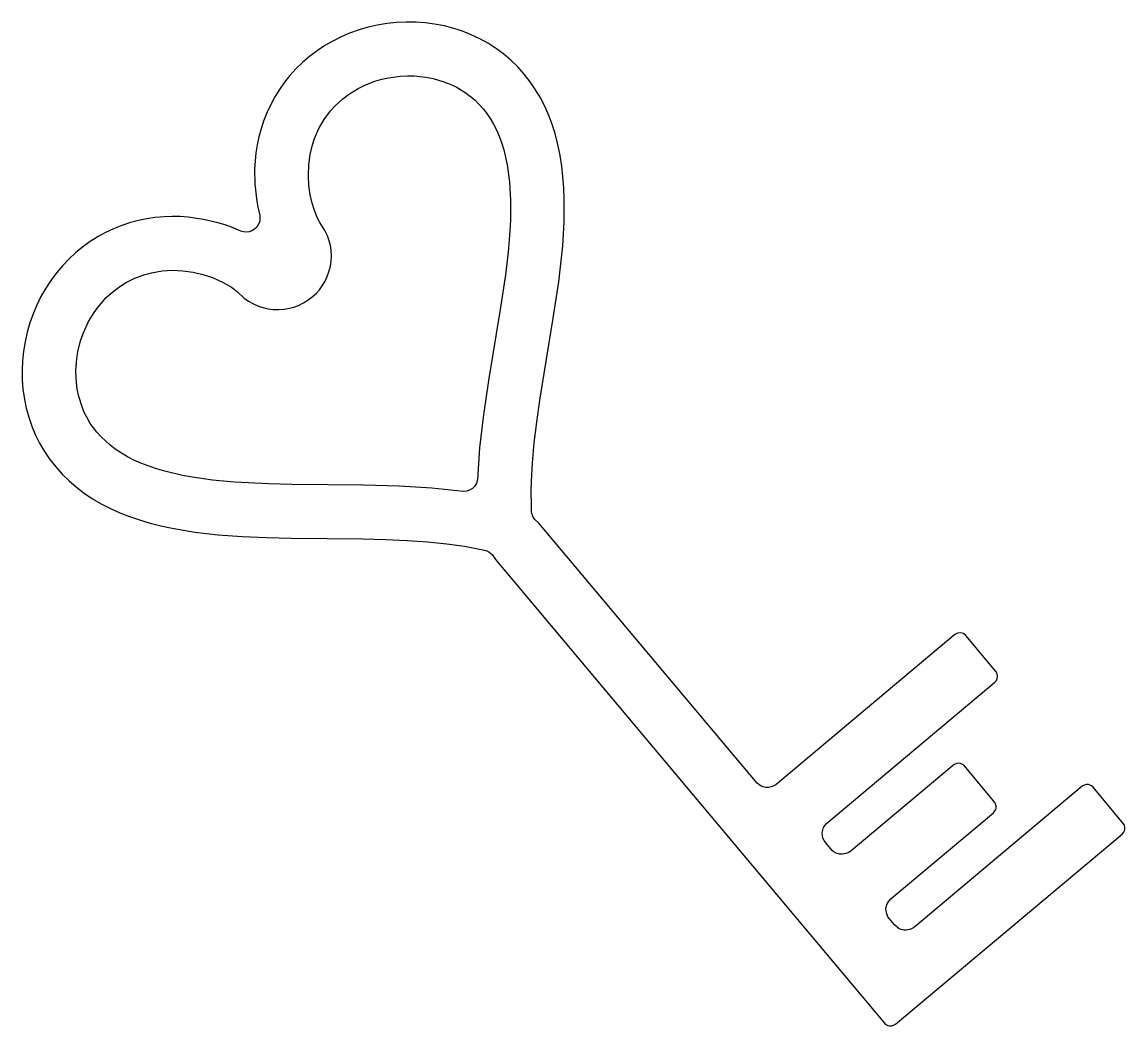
# Model space of a CAD drawing. Header units: inches. Extents: x 0.03 to 5.97, y 0.29 to 5.71.
import ezdxf

# ---------------------------------------------------------------- set-up
doc = ezdxf.new("R2010")
doc.units = ezdxf.units.IN
doc.header["$MEASUREMENT"] = 0

msp = doc.modelspace()

# ---------------------------------------------------------------- linework, layer by layer
for points in [[(2.5335, 2.855), (2.5441, 2.8497), (2.5623, 2.8348), (2.5792, 2.809), (4.6776, 0.308), (4.6869, 0.2997), (4.6942, 0.2961), (4.7021, 0.2937), (4.7144, 0.2931), (4.726, 0.2964), (4.7366, 0.3027), (5.9589, 1.3282), (5.9669, 1.3375), (5.9708, 1.3448), (5.9732, 1.3527), (5.9735, 1.365), (5.9705, 1.3766), (5.9665, 1.3839), (5.8019, 1.5804), (5.7926, 1.5886), (5.7777, 1.5946), (5.7654, 1.5949), (5.7535, 1.5919), (5.7429, 1.5857), (4.84, 0.8279), (4.8294, 0.8202), (4.8181, 0.8149), (4.7939, 0.8096), (4.7813, 0.8103), (4.7677, 0.8133), (4.7568, 0.8176), (4.7449, 0.8249), (4.7316, 0.8375), (4.6955, 0.8822), (4.6869, 0.9028), (4.6849, 0.925), (4.6895, 0.9472), (4.7001, 0.9667), (4.7131, 0.9803), (5.2647, 1.4432), (5.2727, 1.4525), (5.2767, 1.4597), (5.279, 1.4674), (5.2793, 1.4796), (5.2763, 1.4916), (5.2724, 1.4988), (5.1077, 1.6953), (5.0984, 1.7036), (5.0832, 1.7096), (5.0669, 1.7092), (5.052, 1.7029), (4.497, 1.2374), (4.4851, 1.2291), (4.4685, 1.2222), (4.4503, 1.2192), (4.4344, 1.2198), (4.4172, 1.2251), (4.4042, 1.2321), (4.395, 1.2397), (4.3598, 1.2802), (4.3516, 1.2924), (4.3453, 1.306), (4.3423, 1.3196), (4.3416, 1.3345), (4.3436, 1.3491), (4.3489, 1.3633), (4.3552, 1.3739), (4.3648, 1.3855), (5.272, 2.147), (5.2803, 2.1559), (5.2853, 2.1672), (5.2869, 2.1794), (5.285, 2.1914), (5.2797, 2.2023), (5.115, 2.3991), (5.1024, 2.409), (5.0868, 2.4137), (5.0706, 2.412), (5.0563, 2.4041), (4.0905, 1.5939), (4.0795, 1.5873), (4.0656, 1.582), (4.051, 1.5794), (4.0371, 1.5797), (4.0225, 1.5827), (4.0113, 1.587), (3.9993, 1.5943), (3.9901, 1.6029), (2.8128, 3.0051), (2.7919, 3.0244), (2.7833, 3.0369), (2.7773, 3.0509), (2.774, 3.0654), (2.7727, 3.0956), (2.7717, 3.1814), (2.773, 3.2288), (2.7783, 3.3302), (2.7883, 3.4372), (2.8015, 3.5499), (2.8184, 3.6682), (2.891, 4.1098), (2.9201, 4.3053), (2.9354, 4.4349), (2.9417, 4.4995), (2.9493, 4.6277), (2.9503, 4.7513), (2.948, 4.8133), (2.9433, 4.8729), (2.9367, 4.9303), (2.9278, 4.9876), (2.9158, 5.0462), (2.9026, 5.0986), (2.8863, 5.1503), (2.8671, 5.2023), (2.8446, 5.2533), (2.8214, 5.2984), (2.7956, 5.3421), (2.7664, 5.3849), (2.7339, 5.4263), (2.6991, 5.4654), (2.6617, 5.5018), (2.6249, 5.533), (2.5852, 5.5628), (2.5414, 5.591), (2.4947, 5.6171), (2.4483, 5.6387), (2.4019, 5.6572), (2.3555, 5.6725), (2.3042, 5.6857), (2.2512, 5.696), (2.2008, 5.7026), (2.1514, 5.7063), (2.0971, 5.7069), (2.0461, 5.7046), (1.9957, 5.6993), (1.942, 5.6907), (1.8926, 5.6794), (1.8443, 5.6652), (1.7926, 5.6466), (1.7469, 5.6271), (1.7015, 5.6045), (1.6587, 5.5797), (1.617, 5.5519), (1.5772, 5.522), (1.5408, 5.4906), (1.503, 5.4538), (1.4712, 5.4187), (1.4414, 5.3819), (1.4139, 5.3428), (1.3893, 5.3033), (1.3655, 5.2586), (1.3463, 5.2172), (1.329, 5.1731), (1.3151, 5.1307), (1.3035, 5.088), (1.2942, 5.0442), (1.2876, 5.0018), (1.283, 4.9574), (1.2803, 4.915), (1.2816, 4.8322), (1.2899, 4.7553), (1.2962, 4.7182), (1.3082, 4.6642), (1.3095, 4.6496), (1.3078, 4.6337), (1.3019, 4.6168), (1.2919, 4.6016), (1.2806, 4.5906), (1.2654, 4.581), (1.2515, 4.5764), (1.2356, 4.5741), (1.2207, 4.575), (1.2064, 4.579), (1.1554, 4.6002), (1.1209, 4.6125), (1.0822, 4.6248), (1.0053, 4.643), (0.9228, 4.6549), (0.8797, 4.6579), (0.8366, 4.6585), (0.7922, 4.6572), (0.7449, 4.6529), (0.6985, 4.6463), (0.6541, 4.637), (0.6113, 4.6257), (0.5643, 4.6102), (0.5189, 4.5923), (0.4768, 4.5724), (0.4364, 4.5502), (0.393, 4.523), (0.3522, 4.4935), (0.3151, 4.4631), (0.2803, 4.4306), (0.2459, 4.3945), (0.2124, 4.355), (0.1819, 4.3139), (0.1541, 4.2712), (0.1286, 4.2268), (0.1057, 4.1804), (0.0858, 4.1327), (0.0683, 4.084), (0.0543, 4.035), (0.0424, 3.9833), (0.0341, 3.9319), (0.0288, 3.8802), (0.0265, 3.8295), (0.0275, 3.7765), (0.0315, 3.7265), (0.0391, 3.6718), (0.049, 3.6241), (0.0623, 3.576), (0.0789, 3.5277), (0.0991, 3.4796), (0.1209, 3.4356), (0.1474, 3.3905), (0.1759, 3.3484), (0.2078, 3.308), (0.2419, 3.2695), (0.2797, 3.2328), (0.3194, 3.1986), (0.3615, 3.1668), (0.4069, 3.1363), (0.4529, 3.1095), (0.5027, 3.084), (0.5537, 3.0608), (0.606, 3.0403), (0.66, 3.0217), (0.718, 3.0045), (0.7753, 2.9899), (0.8357, 2.977), (0.9576, 2.9564), (1.0848, 2.9418), (1.214, 2.9322), (1.3456, 2.9266), (1.4771, 2.9236), (1.8641, 2.92), (1.9861, 2.917), (2.1027, 2.9117), (2.2134, 2.9041), (2.3171, 2.8935), (2.4125, 2.8802), (2.5202, 2.8593)], [(1.225, 4.2185), (1.2478, 4.2023), (1.274, 4.1874), (1.3012, 4.1754), (1.3297, 4.1662), (1.3535, 4.1609), (1.3794, 4.1572), (1.4095, 4.1562), (1.439, 4.1582), (1.4689, 4.1635), (1.4924, 4.1698), (1.5169, 4.1788), (1.5441, 4.192), (1.5679, 4.2066), (1.5915, 4.2245), (1.6137, 4.245), (1.6296, 4.2636), (1.6451, 4.2845), (1.6607, 4.3103), (1.6726, 4.3355), (1.6816, 4.36), (1.6892, 4.3908), (1.6932, 4.417), (1.6945, 4.4432), (1.6928, 4.477), (1.6892, 4.5012), (1.6832, 4.5263), (1.6733, 4.5548), (1.6597, 4.5837), (1.6325, 4.6261), (1.6203, 4.6493), (1.6037, 4.69), (1.5908, 4.7308), (1.5805, 4.7752), (1.5732, 4.8259), (1.5702, 4.8789), (1.5722, 4.9362), (1.5799, 4.9922), (1.5924, 5.0456), (1.6034, 5.0787), (1.6266, 5.132), (1.6547, 5.1811), (1.6902, 5.2285), (1.715, 5.2556), (1.7568, 5.2937), (1.7869, 5.3166), (1.8383, 5.3484), (1.8721, 5.3653), (1.9294, 5.3878), (1.9665, 5.3988), (2.0017, 5.4064), (2.0646, 5.415), (2.104, 5.417), (2.1405, 5.4163), (2.2044, 5.4097), (2.2425, 5.4021), (2.3005, 5.3852), (2.3357, 5.3713), (2.3665, 5.3567), (2.4155, 5.3272), (2.445, 5.3053), (2.4689, 5.2848), (2.4911, 5.2629), (2.5123, 5.2391), (2.5325, 5.2132), (2.5507, 5.1861), (2.5683, 5.1569), (2.5842, 5.1257), (2.5991, 5.0913), (2.6117, 5.0568), (2.6236, 5.0187), (2.6339, 4.9786), (2.6425, 4.9362), (2.6547, 4.8448), (2.6604, 4.744), (2.6594, 4.6393), (2.6567, 4.5807), (2.6471, 4.4657), (2.6329, 4.3444), (2.6047, 4.1559), (2.5414, 3.7735), (2.5142, 3.5896), (2.494, 3.411), (2.4824, 3.2391), (2.4768, 3.2205), (2.4659, 3.2026), (2.4546, 3.1914), (2.4394, 3.1821), (2.4245, 3.1771), (2.4062, 3.1751), (2.2356, 3.1933), (2.0593, 3.2043), (1.8685, 3.2099), (1.4821, 3.2139), (1.3545, 3.2165), (1.1713, 3.2258), (1.0543, 3.2364), (0.9453, 3.2517), (0.891, 3.2616), (0.7962, 3.2841), (0.7469, 3.2987), (0.6667, 3.3282), (0.6289, 3.3451), (0.5951, 3.3627), (0.5573, 3.3849), (0.5282, 3.4044), (0.499, 3.4266), (0.4543, 3.4677), (0.4291, 3.4955), (0.3946, 3.5422), (0.3754, 3.5754), (0.3622, 3.6022), (0.3499, 3.6314), (0.332, 3.6884), (0.3241, 3.7268), (0.3174, 3.7871), (0.3168, 3.8272), (0.3214, 3.8915), (0.328, 3.9303), (0.3443, 3.9935), (0.3572, 4.0303), (0.3854, 4.0916), (0.4182, 4.1453), (0.4417, 4.1771), (0.4808, 4.2208), (0.5076, 4.2457), (0.5533, 4.2811), (0.5848, 4.3007), (0.6345, 4.3262), (0.6892, 4.3461), (0.7237, 4.3554), (0.7816, 4.3653), (0.8363, 4.3686), (0.8936, 4.366), (0.9496, 4.3583), (1.002, 4.3458), (1.053, 4.3289), (1.1103, 4.303), (1.1557, 4.2765), (1.1885, 4.252)]]:
    msp.add_lwpolyline(points, close=True)

doc.saveas('drawing.dxf')
